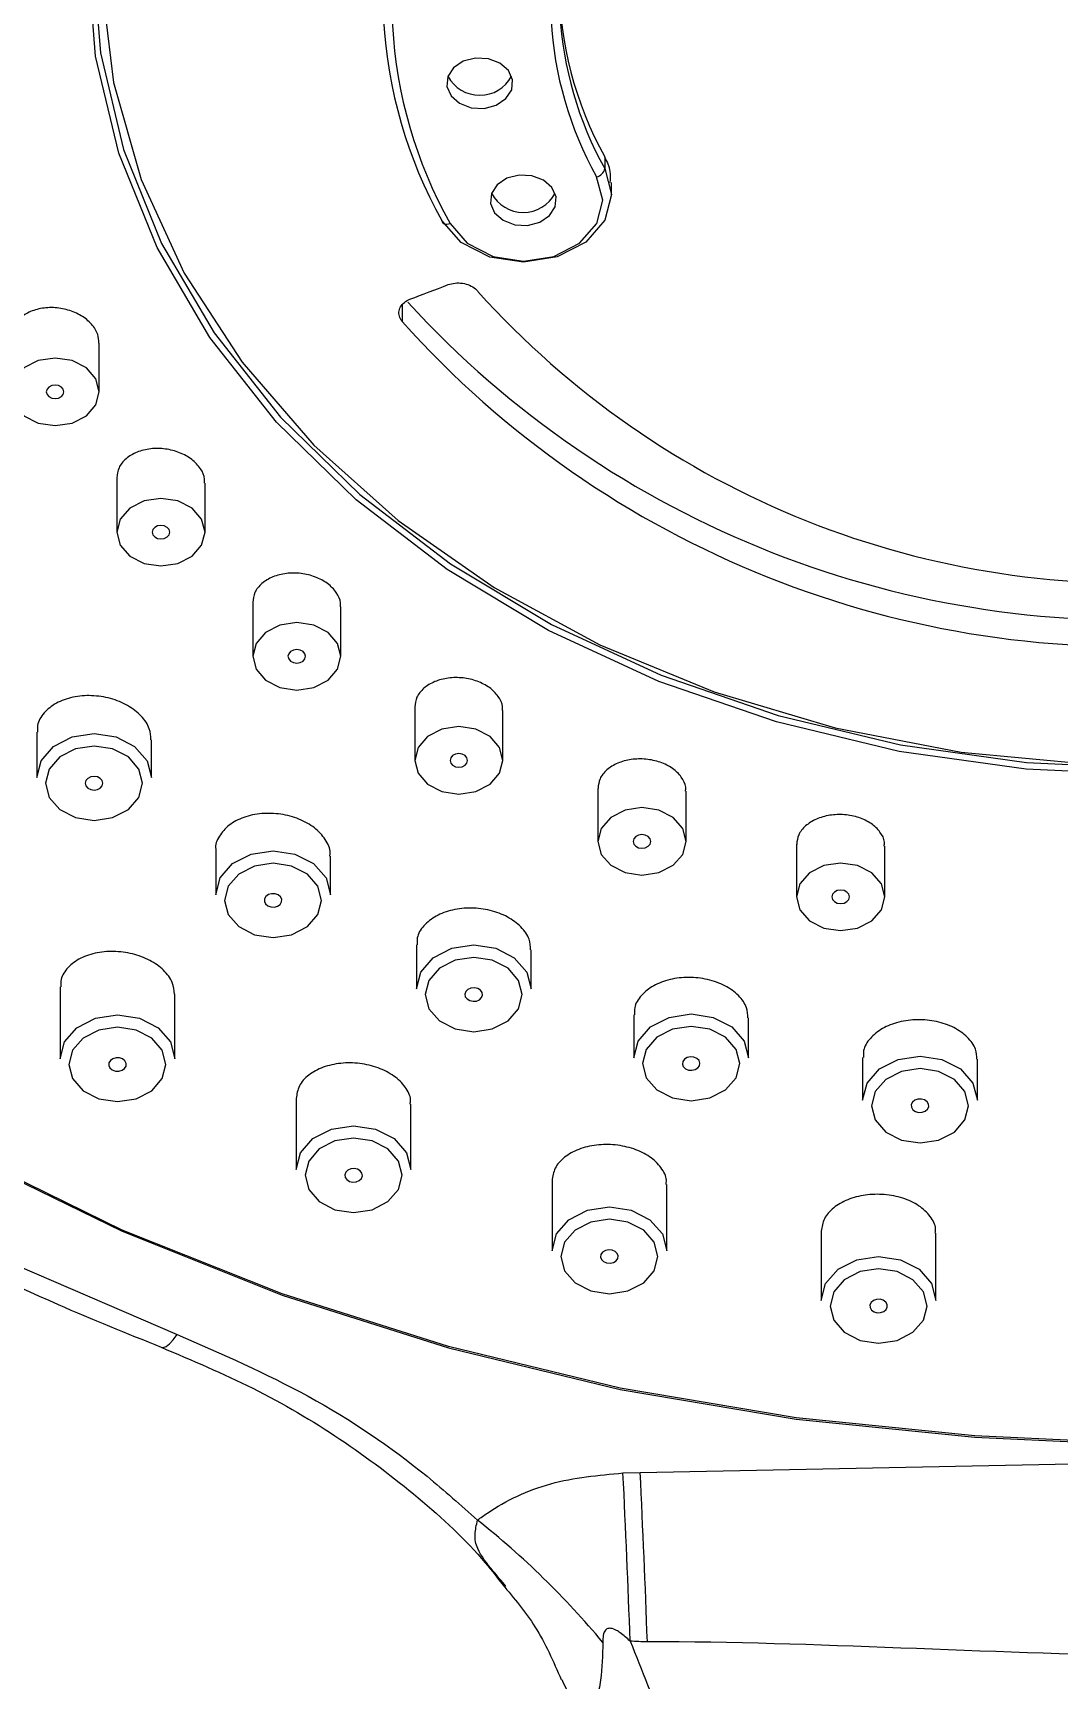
# Model space of a CAD drawing. Extents: x 4885 to 9138, y -729 to 2388.
# Drawn here: x 6215.38 to 6238.64, y 847.86 to 885.19 of the extents above; entities that cross this region are included whole.
import ezdxf

# ---------------------------------------------------------------- set-up
doc = ezdxf.new("R2010")
doc.units = 0
doc.header["$LTSCALE"] = 10
doc.header["$MEASUREMENT"] = 0
doc.layers.get('0').update_dxf_attribs({"linetype": 'CONTINUOUS'})

msp = doc.modelspace()

# ---------------------------------------------------------------- linework, layer by layer
at = {"color": 7, "linetype": 'Continuous', "lineweight": 25}
for p, q in [((6228.34, 882.384), (6228.34, 882.119)), ((6228.494, 881.53), (6228.494, 881.803)), ((6216.881, 877.059), (6216.881, 878.162)), ((6217.278, 875.111), (6217.278, 873.879)), ((6219.278, 873.879), (6219.278, 874.989)), ((6220.359, 872.289), (6220.359, 871.066)), ((6222.359, 871.066), (6222.359, 872.184)), ((6224.032, 869.919), (6224.032, 868.706)), ((6226.032, 868.706), (6226.032, 869.834)), ((6215.463, 869.343), (6215.463, 868.317)), ((6218.063, 868.317), (6218.063, 869.175)), ((6228.183, 868.072), (6228.183, 866.87)), ((6230.183, 866.87), (6230.183, 868.009)), ((6232.687, 866.804), (6232.687, 865.614)), ((6219.52, 866.675), (6219.52, 865.662)), ((6222.12, 865.662), (6222.12, 866.535)), ((6234.687, 865.614), (6234.687, 866.765)), ((6224.069, 864.523), (6224.069, 863.527)), ((6226.669, 863.527), (6226.669, 864.415)), ((6215.993, 863.573), (6215.993, 861.944)), ((6218.593, 861.944), (6218.593, 863.408)), ((6228.998, 862.942), (6228.998, 861.963)), ((6231.598, 861.963), (6231.598, 862.869)), ((6234.186, 861.97), (6234.186, 861.009)), ((6236.786, 861.009), (6236.786, 861.933)), ((6221.345, 861.043), (6221.345, 859.432)), ((6223.945, 859.432), (6223.945, 860.915)), ((6227.144, 859.182), (6227.144, 857.592)), ((6229.744, 857.592), (6229.744, 859.095)), ((6233.248, 858.038), (6233.248, 856.469)), ((6235.848, 856.469), (6235.848, 857.994)), ((6228.753, 852.558), (6229.142, 852.57))]:
    msp.add_line(p, q, dxfattribs=at)
at = {"color": 8, "linetype": 'Continuous', "lineweight": 25}
for p, q in [((6223.746, 879.028), (6223.746, 878.652)), ((6229.142, 852.57), (6239.305, 852.769))]:
    msp.add_line(p, q, dxfattribs=at)
at = {"color": 7, "linetype": 'Continuous', "lineweight": 25, "flags": 128}
for points in [[(6216.73, 886.963), (6216.906, 884.74), (6217.43, 882.55), (6218.294, 880.424), (6219.488, 878.393), (6220.992, 876.487), (6222.785, 874.734), (6224.84, 873.159), (6227.129, 871.786), (6229.617, 870.634), (6232.268, 869.72), (6235.043, 869.057), (6237.903, 868.655), (6240.805, 868.521), (6243.707, 868.655), (6246.566, 869.057), (6249.342, 869.72), (6251.993, 870.634), (6254.481, 871.786), (6256.769, 873.159), (6258.825, 874.734), (6260.618, 876.487), (6262.122, 878.393), (6263.315, 880.424)], [(6262.22, 878.29), (6260.709, 876.375), (6258.908, 874.614), (6256.842, 873.032), (6254.544, 871.652), (6252.044, 870.495), (6249.381, 869.577), (6246.593, 868.911), (6243.72, 868.508), (6240.805, 868.373), (6237.89, 868.508), (6235.017, 868.911), (6232.229, 869.577), (6229.566, 870.495), (6227.066, 871.652), (6224.767, 873.032), (6222.702, 874.614), (6220.901, 876.375), (6219.39, 878.29), (6218.192, 880.33), (6217.323, 882.466), (6216.796, 884.666), (6216.62, 886.9)], [(6216.931, 886.317), (6217.203, 884.073), (6217.832, 881.873), (6218.809, 879.748), (6220.12, 877.732), (6221.744, 875.854), (6223.658, 874.143), (6225.831, 872.625), (6228.231, 871.324), (6230.822, 870.258), (6233.564, 869.444), (6236.416, 868.895), (6239.335, 868.618), (6242.275, 868.618), (6245.194, 868.895), (6248.046, 869.444), (6250.788, 870.258), (6253.379, 871.324), (6255.779, 872.625), (6257.952, 874.143), (6259.865, 875.854), (6261.49, 877.732), (6262.801, 879.748)], [(6226.156, 884.341), (6225.963, 884.51), (6225.701, 884.609), (6225.408, 884.623), (6225.131, 884.551), (6224.911, 884.404), (6224.782, 884.203), (6224.763, 883.979), (6224.857, 883.767), (6225.05, 883.598), (6225.312, 883.499), (6225.604, 883.484), (6225.881, 883.556), (6226.101, 883.704), (6226.231, 883.905), (6226.25, 884.129), (6226.156, 884.341)], [(6228.34, 882.119), (6228.494, 881.533), (6228.343, 880.946), (6227.91, 880.449), (6227.262, 880.116), (6226.497, 879.998), (6225.731, 880.114), (6225.082, 880.445), (6224.647, 880.942)], [(6224.832, 880.872), (6225.223, 880.425), (6225.807, 880.127), (6226.496, 880.023), (6227.185, 880.129), (6227.768, 880.428), (6228.158, 880.876), (6228.294, 881.404), (6228.156, 881.931)], [(6227.143, 881.689), (6226.95, 881.858), (6226.688, 881.957), (6226.396, 881.971), (6226.119, 881.899), (6225.899, 881.752), (6225.769, 881.551), (6225.75, 881.327), (6225.844, 881.115), (6226.037, 880.946), (6226.3, 880.847), (6226.592, 880.832), (6226.869, 880.904), (6227.089, 881.052), (6227.218, 881.253), (6227.237, 881.477), (6227.143, 881.689)], [(6224.647, 880.942), (6224.651, 880.918), (6224.661, 880.897), (6224.678, 880.88), (6224.701, 880.868), (6224.729, 880.861), (6224.761, 880.859), (6224.796, 880.863), (6224.832, 880.872)], [(6215.881, 876.293), (6216.264, 876.352), (6216.589, 876.518), (6216.805, 876.766), (6216.881, 877.059), (6216.805, 877.352), (6216.589, 877.601), (6216.264, 877.767), (6215.881, 877.825), (6215.499, 877.767), (6215.174, 877.601), (6214.958, 877.352), (6214.881, 877.059), (6214.958, 876.766), (6215.174, 876.518), (6215.499, 876.352), (6215.881, 876.293)], [(6215.881, 876.906), (6215.958, 876.918), (6216.023, 876.951), (6216.066, 877.001), (6216.081, 877.059), (6216.066, 877.118), (6216.023, 877.168), (6215.958, 877.201), (6215.881, 877.212), (6215.805, 877.201), (6215.74, 877.168), (6215.697, 877.118), (6215.681, 877.059), (6215.697, 877.001), (6215.74, 876.951), (6215.805, 876.918), (6215.881, 876.906)], [(6218.278, 873.113), (6218.661, 873.171), (6218.985, 873.337), (6219.202, 873.586), (6219.278, 873.879), (6219.202, 874.172), (6218.985, 874.421), (6218.661, 874.587), (6218.278, 874.645), (6217.896, 874.587), (6217.571, 874.421), (6217.354, 874.172), (6217.278, 873.879), (6217.354, 873.586), (6217.571, 873.337), (6217.896, 873.171), (6218.278, 873.113)], [(6218.278, 873.726), (6218.355, 873.738), (6218.42, 873.771), (6218.463, 873.82), (6218.478, 873.879), (6218.463, 873.938), (6218.42, 873.987), (6218.355, 874.021), (6218.278, 874.032), (6218.202, 874.021), (6218.137, 873.987), (6218.093, 873.938), (6218.078, 873.879), (6218.093, 873.82), (6218.137, 873.771), (6218.202, 873.738), (6218.278, 873.726)], [(6221.359, 870.3), (6221.742, 870.358), (6222.067, 870.524), (6222.283, 870.773), (6222.359, 871.066), (6222.283, 871.359), (6222.067, 871.608), (6221.742, 871.774), (6221.359, 871.832), (6220.977, 871.774), (6220.652, 871.608), (6220.436, 871.359), (6220.359, 871.066), (6220.436, 870.773), (6220.652, 870.524), (6220.977, 870.358), (6221.359, 870.3)], [(6221.359, 870.913), (6221.436, 870.925), (6221.501, 870.958), (6221.544, 871.007), (6221.559, 871.066), (6221.544, 871.125), (6221.501, 871.175), (6221.436, 871.208), (6221.359, 871.219), (6221.283, 871.208), (6221.218, 871.175), (6221.175, 871.125), (6221.159, 871.066), (6221.175, 871.007), (6221.218, 870.958), (6221.283, 870.925), (6221.359, 870.913)], [(6225.032, 867.94), (6225.414, 867.998), (6225.739, 868.164), (6225.955, 868.413), (6226.032, 868.706), (6225.955, 868.999), (6225.739, 869.247), (6225.414, 869.413), (6225.032, 869.472), (6224.649, 869.413), (6224.324, 869.247), (6224.108, 868.999), (6224.032, 868.706), (6224.108, 868.413), (6224.324, 868.164), (6224.649, 867.998), (6225.032, 867.94)], [(6215.463, 868.317), (6215.562, 868.698), (6215.844, 869.021), (6216.266, 869.237), (6216.763, 869.312), (6217.261, 869.237), (6217.682, 869.021), (6217.964, 868.698), (6218.063, 868.317)], [(6216.763, 867.345), (6217.184, 867.41), (6217.541, 867.592), (6217.78, 867.866), (6217.863, 868.188), (6217.78, 868.511), (6217.541, 868.784), (6217.184, 868.967), (6216.763, 869.031), (6216.342, 868.967), (6215.985, 868.784), (6215.747, 868.511), (6215.663, 868.188), (6215.747, 867.866), (6215.985, 867.592), (6216.342, 867.41), (6216.763, 867.345)], [(6225.032, 868.553), (6225.108, 868.564), (6225.173, 868.597), (6225.216, 868.647), (6225.232, 868.706), (6225.216, 868.764), (6225.173, 868.814), (6225.108, 868.847), (6225.032, 868.859), (6224.955, 868.847), (6224.89, 868.814), (6224.847, 868.764), (6224.832, 868.706), (6224.847, 868.647), (6224.89, 868.597), (6224.955, 868.564), (6225.032, 868.553)], [(6216.905, 868.296), (6216.84, 868.33), (6216.763, 868.341), (6216.687, 868.33), (6216.622, 868.296), (6216.578, 868.247), (6216.563, 868.188), (6216.578, 868.129), (6216.622, 868.08), (6216.687, 868.047), (6216.763, 868.035), (6216.84, 868.047), (6216.905, 868.08), (6216.948, 868.129), (6216.963, 868.188), (6216.948, 868.247), (6216.905, 868.296)], [(6229.183, 866.104), (6229.566, 866.162), (6229.89, 866.328), (6230.107, 866.577), (6230.183, 866.87), (6230.107, 867.163), (6229.89, 867.411), (6229.566, 867.577), (6229.183, 867.636), (6228.8, 867.577), (6228.476, 867.411), (6228.259, 867.163), (6228.183, 866.87), (6228.259, 866.577), (6228.476, 866.328), (6228.8, 866.162), (6229.183, 866.104)], [(6229.183, 866.717), (6229.259, 866.728), (6229.324, 866.761), (6229.368, 866.811), (6229.383, 866.87), (6229.368, 866.928), (6229.324, 866.978), (6229.259, 867.011), (6229.183, 867.023), (6229.106, 867.011), (6229.041, 866.978), (6228.998, 866.928), (6228.983, 866.87), (6228.998, 866.811), (6229.041, 866.761), (6229.106, 866.728), (6229.183, 866.717)], [(6219.52, 865.662), (6219.619, 866.043), (6219.901, 866.367), (6220.323, 866.582), (6220.82, 866.658), (6221.318, 866.582), (6221.739, 866.367), (6222.021, 866.043), (6222.12, 865.662)], [(6220.82, 864.691), (6221.241, 864.755), (6221.598, 864.938), (6221.836, 865.211), (6221.92, 865.534), (6221.836, 865.856), (6221.598, 866.13), (6221.241, 866.312), (6220.82, 866.376), (6220.399, 866.312), (6220.042, 866.13), (6219.804, 865.856), (6219.72, 865.534), (6219.804, 865.211), (6220.042, 864.938), (6220.399, 864.755), (6220.82, 864.691)], [(6233.687, 864.848), (6234.07, 864.906), (6234.394, 865.072), (6234.611, 865.321), (6234.687, 865.614), (6234.611, 865.907), (6234.394, 866.156), (6234.07, 866.322), (6233.687, 866.38), (6233.305, 866.322), (6232.98, 866.156), (6232.763, 865.907), (6232.687, 865.614), (6232.763, 865.321), (6232.98, 865.072), (6233.305, 864.906), (6233.687, 864.848)], [(6220.938, 865.658), (6220.867, 865.683), (6220.789, 865.685), (6220.716, 865.664), (6220.658, 865.624), (6220.626, 865.57), (6220.623, 865.51), (6220.65, 865.454), (6220.703, 865.41), (6220.773, 865.385), (6220.851, 865.382), (6220.925, 865.403), (6220.982, 865.444), (6221.015, 865.498), (6221.018, 865.558), (6220.991, 865.614), (6220.938, 865.658)], [(6233.687, 865.461), (6233.764, 865.472), (6233.829, 865.506), (6233.872, 865.555), (6233.887, 865.614), (6233.872, 865.672), (6233.829, 865.722), (6233.764, 865.755), (6233.687, 865.767), (6233.611, 865.755), (6233.546, 865.722), (6233.503, 865.672), (6233.487, 865.614), (6233.503, 865.555), (6233.546, 865.506), (6233.611, 865.472), (6233.687, 865.461)], [(6224.069, 863.527), (6224.168, 863.908), (6224.45, 864.231), (6224.872, 864.447), (6225.369, 864.523), (6225.867, 864.447), (6226.288, 864.231), (6226.57, 863.908), (6226.669, 863.527)], [(6225.369, 862.556), (6225.79, 862.62), (6226.147, 862.802), (6226.385, 863.076), (6226.469, 863.398), (6226.385, 863.721), (6226.147, 863.994), (6225.79, 864.177), (6225.369, 864.241), (6224.948, 864.177), (6224.591, 863.994), (6224.353, 863.721), (6224.269, 863.398), (6224.353, 863.076), (6224.591, 862.802), (6224.948, 862.62), (6225.369, 862.556)], [(6225.46, 863.535), (6225.385, 863.551), (6225.307, 863.544), (6225.239, 863.515), (6225.191, 863.468), (6225.17, 863.41), (6225.179, 863.351), (6225.217, 863.299), (6225.278, 863.262), (6225.354, 863.246), (6225.431, 863.253), (6225.499, 863.282), (6225.547, 863.329), (6225.569, 863.386), (6225.559, 863.446), (6225.521, 863.498), (6225.46, 863.535)], [(6215.993, 861.944), (6216.092, 862.325), (6216.374, 862.648), (6216.796, 862.864), (6217.293, 862.94), (6217.791, 862.864), (6218.213, 862.648), (6218.495, 862.325), (6218.593, 861.944)], [(6228.998, 861.963), (6229.097, 862.344), (6229.379, 862.667), (6229.801, 862.883), (6230.298, 862.959), (6230.796, 862.883), (6231.218, 862.667), (6231.499, 862.344), (6231.598, 861.963)], [(6217.293, 860.973), (6217.714, 861.037), (6218.071, 861.219), (6218.31, 861.493), (6218.393, 861.815), (6218.31, 862.138), (6218.071, 862.411), (6217.714, 862.594), (6217.293, 862.658), (6216.873, 862.594), (6216.516, 862.411), (6216.277, 862.138), (6216.193, 861.815), (6216.277, 861.493), (6216.516, 861.219), (6216.873, 861.037), (6217.293, 860.973)], [(6230.298, 860.992), (6230.719, 861.056), (6231.076, 861.238), (6231.315, 861.512), (6231.398, 861.834), (6231.315, 862.157), (6231.076, 862.43), (6230.719, 862.613), (6230.298, 862.677), (6229.877, 862.613), (6229.52, 862.43), (6229.282, 862.157), (6229.198, 861.834), (6229.282, 861.512), (6229.52, 861.238), (6229.877, 861.056), (6230.298, 860.992)], [(6217.411, 861.939), (6217.34, 861.964), (6217.262, 861.967), (6217.189, 861.946), (6217.132, 861.905), (6217.099, 861.851), (6217.096, 861.791), (6217.123, 861.735), (6217.176, 861.691), (6217.247, 861.666), (6217.325, 861.664), (6217.398, 861.685), (6217.455, 861.725), (6217.488, 861.78), (6217.491, 861.839), (6217.464, 861.895), (6217.411, 861.939)], [(6230.36, 861.98), (6230.283, 861.987), (6230.208, 861.971), (6230.146, 861.934), (6230.108, 861.882), (6230.099, 861.822), (6230.12, 861.765), (6230.168, 861.718), (6230.237, 861.689), (6230.314, 861.682), (6230.389, 861.698), (6230.45, 861.735), (6230.489, 861.787), (6230.498, 861.846), (6230.477, 861.904), (6230.428, 861.951), (6230.36, 861.98)], [(6234.186, 861.009), (6234.285, 861.39), (6234.567, 861.713), (6234.989, 861.929), (6235.486, 862.005), (6235.984, 861.929), (6236.405, 861.713), (6236.687, 861.39), (6236.786, 861.009)], [(6235.486, 860.038), (6235.907, 860.102), (6236.264, 860.284), (6236.502, 860.558), (6236.586, 860.88), (6236.502, 861.203), (6236.264, 861.476), (6235.907, 861.659), (6235.486, 861.723), (6235.065, 861.659), (6234.708, 861.476), (6234.47, 861.203), (6234.386, 860.88), (6234.47, 860.558), (6234.708, 860.284), (6235.065, 860.102), (6235.486, 860.038)], [(6235.517, 861.031), (6235.439, 861.029), (6235.369, 861.004), (6235.316, 860.96), (6235.289, 860.904), (6235.292, 860.844), (6235.324, 860.79), (6235.382, 860.75), (6235.455, 860.729), (6235.533, 860.731), (6235.604, 860.756), (6235.657, 860.8), (6235.684, 860.856), (6235.681, 860.916), (6235.648, 860.97), (6235.591, 861.011), (6235.517, 861.031)], [(6221.345, 859.432), (6221.444, 859.813), (6221.726, 860.136), (6222.148, 860.352), (6222.645, 860.427), (6223.143, 860.352), (6223.565, 860.136), (6223.846, 859.813), (6223.945, 859.432)], [(6222.645, 858.46), (6223.066, 858.524), (6223.423, 858.707), (6223.662, 858.981), (6223.745, 859.303), (6223.662, 859.625), (6223.423, 859.899), (6223.066, 860.081), (6222.645, 860.146), (6222.224, 860.081), (6221.867, 859.899), (6221.629, 859.625), (6221.545, 859.303), (6221.629, 858.981), (6221.867, 858.707), (6222.224, 858.524), (6222.645, 858.46)], [(6213.958, 859.715), (6217.402, 858.034), (6221.024, 856.59), (6224.796, 855.393), (6228.69, 854.452), (6232.677, 853.775), (6236.725, 853.367), (6239.305, 853.249)], [(6239.305, 853.278), (6236.726, 853.396), (6232.678, 853.804), (6228.691, 854.481), (6224.797, 855.421), (6221.025, 856.618), (6217.404, 858.062), (6213.96, 859.743)], [(6222.736, 859.439), (6222.661, 859.456), (6222.583, 859.449), (6222.515, 859.42), (6222.467, 859.373), (6222.446, 859.315), (6222.455, 859.256), (6222.493, 859.204), (6222.554, 859.166), (6222.63, 859.15), (6222.707, 859.157), (6222.775, 859.186), (6222.823, 859.233), (6222.845, 859.291), (6222.835, 859.35), (6222.797, 859.402), (6222.736, 859.439)], [(6227.144, 857.592), (6227.243, 857.973), (6227.525, 858.296), (6227.947, 858.512), (6228.444, 858.587), (6228.942, 858.512), (6229.363, 858.296), (6229.645, 857.973), (6229.744, 857.592)], [(6228.444, 856.62), (6228.865, 856.684), (6229.222, 856.867), (6229.46, 857.14), (6229.544, 857.463), (6229.46, 857.785), (6229.222, 858.059), (6228.865, 858.241), (6228.444, 858.306), (6228.023, 858.241), (6227.666, 858.059), (6227.428, 857.785), (6227.344, 857.463), (6227.428, 857.14), (6227.666, 856.867), (6228.023, 856.684), (6228.444, 856.62)], [(6228.506, 857.609), (6228.429, 857.616), (6228.353, 857.599), (6228.292, 857.562), (6228.254, 857.51), (6228.245, 857.451), (6228.266, 857.393), (6228.314, 857.346), (6228.382, 857.317), (6228.46, 857.31), (6228.535, 857.326), (6228.596, 857.363), (6228.634, 857.416), (6228.644, 857.475), (6228.622, 857.532), (6228.574, 857.579), (6228.506, 857.609)], [(6233.248, 856.469), (6233.346, 856.85), (6233.628, 857.173), (6234.05, 857.389), (6234.548, 857.465), (6235.045, 857.389), (6235.467, 857.173), (6235.749, 856.85), (6235.848, 856.469)], [(6215.022, 857.256), (6218.646, 855.698)], [(6234.548, 855.498), (6234.968, 855.562), (6235.325, 855.745), (6235.564, 856.018), (6235.648, 856.34), (6235.564, 856.663), (6235.325, 856.936), (6234.968, 857.119), (6234.548, 857.183), (6234.127, 857.119), (6233.77, 856.936), (6233.531, 856.663), (6233.448, 856.34), (6233.531, 856.018), (6233.77, 855.745), (6234.127, 855.562), (6234.548, 855.498)], [(6234.579, 856.492), (6234.501, 856.489), (6234.43, 856.464), (6234.377, 856.421), (6234.35, 856.364), (6234.353, 856.305), (6234.386, 856.25), (6234.443, 856.21), (6234.516, 856.189), (6234.594, 856.192), (6234.665, 856.217), (6234.718, 856.26), (6234.745, 856.317), (6234.742, 856.376), (6234.709, 856.431), (6234.652, 856.471), (6234.579, 856.492)]]:
    msp.add_lwpolyline(points, dxfattribs=at)
at = {"color": 8, "linetype": 'Continuous', "lineweight": 25, "flags": 128}
msp.add_lwpolyline([(6218.284, 855.408), (6218.326, 855.403), (6218.394, 855.426), (6218.473, 855.485), (6218.557, 855.577), (6218.646, 855.698)], dxfattribs=at)
at = {"color": 7, "linetype": 'Continuous', "lineweight": 25}
for centre, radius, start, end in [((6233.851, 886.081), 10.542, 157.3473, 209.1768), ((6233.931, 885.953), 10.421, 157.3474, 209.1767), ((6235.441, 886.083), 8.132, 157.3474, 209.1767), ((6235.361, 885.955), 8.253, 157.3476, 209.1765), ((6235.576, 886.391), 8.271, 180.2441, 208.9774), ((6225.506, 884.593), 0.814, 207.7362, 332.2638), ((6228.101, 882.17), 0.245, 282.8843, 347.9579), ((6226.494, 881.941), 0.814, 207.7387, 332.2613), ((6100.198, 1203.361), 347.011, 290.88811, 291.04129), ((6240.294, 892.65), 19.931, 221.9281, 274.5899), ((6240.248, 894.084), 22.201, 222.48, 274.6217), ((6240.238, 893.427), 22.142, 221.8582, 274.6596), ((5951.431, 838.906), 277.658, 2.0309, 2.81827), ((5951.509, 838.894), 277.97, 2.02773, 2.81996), ((6213.502, 836.378), 19.265, 39.8327, 51.6558)]:
    msp.add_arc(centre, radius, start, end, dxfattribs=at)
for points, knots in [([(6228.465, 881.803), (6228.472, 881.888), (6228.488, 882.085), (6228.394, 882.275), (6228.34, 882.384)], [0, 0, 0, 0, 0.427145, 1, 1, 1, 1]), ([(6224.789, 879.488), (6224.841, 879.503), (6224.944, 879.533), (6225.117, 879.526), (6225.279, 879.479), (6225.397, 879.408), (6225.447, 879.353), (6225.465, 879.333)], [0, 0, 0, 0, 0.2189508, 0.4382071, 0.6571635, 0.8754635, 1, 1, 1, 1]), ([(6223.746, 878.652), (6223.733, 878.671), (6223.692, 878.728), (6223.664, 878.834), (6223.686, 878.958), (6223.763, 879.067), (6223.854, 879.128), (6223.912, 879.152), (6223.923, 879.156)], [0, 0, 0, 0, 0.109387, 0.319574, 0.529931, 0.740871, 0.952534, 1, 1, 1, 1]), ([(6216.872, 878.162), (6216.869, 878.229), (6216.861, 878.378), (6216.717, 878.6), (6216.482, 878.794), (6216.177, 878.926), (6215.839, 878.981), (6215.504, 878.951), (6215.21, 878.839), (6214.997, 878.657), (6214.885, 878.465), (6214.893, 878.339), (6214.896, 878.296)], [0, 0, 0, 0, 0.085827, 0.192392, 0.298716, 0.40526, 0.512381, 0.620199, 0.728521, 0.836947, 0.945001, 1, 1, 1, 1]), ([(6219.265, 874.99), (6219.268, 875.019), (6219.281, 875.129), (6219.186, 875.322), (6218.991, 875.534), (6218.71, 875.691), (6218.382, 875.776), (6218.042, 875.781), (6217.727, 875.703), (6217.475, 875.551), (6217.308, 875.346), (6217.29, 875.187), (6217.281, 875.11)], [0, 0, 0, 0, 0.039503, 0.146645, 0.253201, 0.359534, 0.466106, 0.573273, 0.681131, 0.789485, 0.897904, 1, 1, 1, 1]), ([(6222.346, 872.185), (6222.35, 872.215), (6222.362, 872.324), (6222.266, 872.515), (6222.069, 872.722), (6221.787, 872.874), (6221.459, 872.955), (6221.12, 872.956), (6220.805, 872.876), (6220.555, 872.724), (6220.389, 872.52), (6220.371, 872.364), (6220.363, 872.289)], [0, 0, 0, 0, 0.040387, 0.1478873, 0.2546945, 0.3610821, 0.4674792, 0.5743145, 0.6818308, 0.7899689, 0.8984085, 1, 1, 1, 1]), ([(6196.144, 872.543), (6196.349, 872.211), (6197.125, 870.955), (6198.761, 868.893), (6201.036, 866.378), (6203.582, 864.018), (6206.359, 861.82), (6209.355, 859.798), (6212.552, 857.97), (6215.545, 856.514), (6217.502, 855.724), (6218.284, 855.408)], [0, 0, 0, 0, 0.044754, 0.169087, 0.293536, 0.418086, 0.542718, 0.667413, 0.792154, 0.916927, 1, 1, 1, 1]), ([(6226.018, 869.835), (6226.021, 869.864), (6226.034, 869.973), (6225.937, 870.161), (6225.739, 870.364), (6225.456, 870.511), (6225.128, 870.587), (6224.788, 870.584), (6224.475, 870.502), (6224.225, 870.349), (6224.061, 870.147), (6224.043, 869.993), (6224.035, 869.918)], [0, 0, 0, 0, 0.040964, 0.148814, 0.255958, 0.362519, 0.46885, 0.575416, 0.682572, 0.790419, 0.898765, 1, 1, 1, 1]), ([(6218.052, 869.174), (6218.047, 869.258), (6218.036, 869.444), (6217.846, 869.72), (6217.538, 869.961), (6217.142, 870.123), (6216.704, 870.19), (6216.272, 870.153), (6215.891, 870.016), (6215.614, 869.791), (6215.468, 869.553), (6215.479, 869.395), (6215.482, 869.343)], [0, 0, 0, 0, 0.087142, 0.194217, 0.300368, 0.406138, 0.512224, 0.619183, 0.727204, 0.836017, 0.945006, 1, 1, 1, 1]), ([(6230.169, 868.01), (6230.173, 868.04), (6230.185, 868.148), (6230.088, 868.334), (6229.889, 868.532), (6229.604, 868.675), (6229.275, 868.746), (6228.936, 868.739), (6228.624, 868.653), (6228.376, 868.499), (6228.212, 868.297), (6228.195, 868.145), (6228.187, 868.071)], [0, 0, 0, 0, 0.041362, 0.14951, 0.257023, 0.363855, 0.470245, 0.576636, 0.683459, 0.790954, 0.899093, 1, 1, 1, 1]), ([(6222.106, 866.536), (6222.11, 866.562), (6222.131, 866.687), (6222.019, 866.919), (6221.778, 867.187), (6221.419, 867.389), (6220.999, 867.502), (6220.558, 867.516), (6220.146, 867.429), (6219.803, 867.249), (6219.59, 866.994), (6219.498, 866.788), (6219.523, 866.681), (6219.524, 866.675)], [0, 0, 0, 0, 0.028086, 0.136261, 0.243381, 0.349557, 0.455348, 0.561449, 0.668421, 0.776459, 0.885295, 0.994307, 1, 1, 1, 1]), ([(6234.674, 866.766), (6234.677, 866.796), (6234.69, 866.904), (6234.592, 867.088), (6234.392, 867.283), (6234.106, 867.421), (6233.776, 867.487), (6233.437, 867.475), (6233.126, 867.385), (6232.879, 867.229), (6232.716, 867.027), (6232.699, 866.876), (6232.691, 866.803)], [0, 0, 0, 0, 0.041755, 0.150107, 0.257973, 0.365135, 0.471704, 0.578037, 0.684592, 0.79174, 0.899575, 1, 1, 1, 1]), ([(6226.656, 864.414), (6226.653, 864.494), (6226.644, 864.674), (6226.456, 864.94), (6226.147, 865.17), (6225.749, 865.321), (6225.312, 865.376), (6224.881, 865.331), (6224.501, 865.191), (6224.224, 864.967), (6224.076, 864.732), (6224.085, 864.577), (6224.088, 864.523)], [0, 0, 0, 0, 0.085309, 0.193399, 0.300419, 0.406526, 0.51229, 0.618408, 0.725424, 0.833496, 0.942335, 1, 1, 1, 1]), ([(6218.585, 863.407), (6218.577, 863.496), (6218.561, 863.684), (6218.356, 863.957), (6218.039, 864.185), (6217.638, 864.335), (6217.202, 864.392), (6216.774, 864.35), (6216.399, 864.212), (6216.131, 863.99), (6215.994, 863.763), (6216.008, 863.617), (6216.012, 863.573)], [0, 0, 0, 0, 0.095335, 0.2029, 0.309022, 0.414267, 0.519576, 0.625838, 0.733539, 0.84257, 0.952221, 1, 1, 1, 1]), ([(6231.585, 862.868), (6231.582, 862.946), (6231.574, 863.124), (6231.387, 863.384), (6231.078, 863.61), (6230.679, 863.755), (6230.241, 863.804), (6229.81, 863.754), (6229.431, 863.61), (6229.154, 863.386), (6229.005, 863.15), (6229.014, 862.996), (6229.017, 862.942)], [0, 0, 0, 0, 0.08437, 0.192892, 0.300419, 0.406907, 0.512747, 0.618614, 0.725157, 0.832746, 0.941283, 1, 1, 1, 1]), ([(6236.773, 861.932), (6236.77, 862.008), (6236.762, 862.185), (6236.576, 862.442), (6236.267, 862.663), (6235.867, 862.802), (6235.428, 862.845), (6234.997, 862.788), (6234.619, 862.64), (6234.342, 862.413), (6234.194, 862.177), (6234.202, 862.024), (6234.205, 861.969)], [0, 0, 0, 0, 0.083731, 0.192558, 0.300587, 0.407535, 0.513602, 0.619368, 0.725529, 0.832611, 0.940747, 1, 1, 1, 1]), ([(6223.929, 860.916), (6223.933, 860.948), (6223.952, 861.077), (6223.831, 861.308), (6223.577, 861.563), (6223.211, 861.751), (6222.788, 861.852), (6222.35, 861.856), (6221.943, 861.764), (6221.613, 861.584), (6221.388, 861.335), (6221.36, 861.14), (6221.346, 861.043)], [0, 0, 0, 0, 0.035863, 0.144827, 0.252416, 0.358546, 0.463798, 0.569109, 0.67537, 0.78307, 0.892093, 1, 1, 1, 1]), ([(6229.728, 859.096), (6229.732, 859.127), (6229.751, 859.256), (6229.629, 859.483), (6229.375, 859.733), (6229.007, 859.913), (6228.582, 860.006), (6228.144, 860.003), (6227.738, 859.904), (6227.411, 859.721), (6227.187, 859.471), (6227.159, 859.278), (6227.145, 859.182)], [0, 0, 0, 0, 0.035664, 0.145066, 0.253335, 0.360101, 0.465656, 0.570819, 0.676551, 0.78357, 0.892041, 1, 1, 1, 1]), ([(6235.831, 857.995), (6235.835, 858.027), (6235.854, 858.155), (6235.732, 858.379), (6235.476, 858.624), (6235.106, 858.797), (6234.679, 858.881), (6234.24, 858.869), (6233.835, 858.763), (6233.51, 858.575), (6233.289, 858.324), (6233.262, 858.133), (6233.249, 858.038)], [0, 0, 0, 0, 0.036117, 0.145749, 0.254619, 0.362075, 0.468101, 0.573322, 0.678687, 0.785058, 0.892891, 1, 1, 1, 1]), ([(6218.646, 855.698), (6219.657, 855.256), (6221.71, 854.359), (6223.927, 852.855), (6225.079, 851.823), (6225.454, 851.488)], [0, 0, 0, 0, 0.396099, 0.80368, 1, 1, 1, 1]), ([(6218.281, 855.406), (6218.985, 855.109), (6220.418, 854.505), (6222.374, 853.35), (6224.133, 852.019), (6225.372, 850.877), (6225.929, 850.153), (6226.072, 849.967)], [0, 0, 0, 0, 0.224473, 0.456383, 0.688764, 0.919946, 1, 1, 1, 1]), ([(6225.454, 851.488), (6225.529, 851.542), (6226.009, 851.89), (6227.08, 852.402), (6228.196, 852.506), (6228.753, 852.558)], [0, 0, 0, 0, 0.0847334, 0.5433086, 1, 1, 1, 1]), ([(6226.023, 850.027), (6226.284, 849.717), (6226.834, 849.063), (6227.173, 848.284), (6227.352, 847.874)], [0, 0, 0, 0, 0.473264, 1, 1, 1, 1]), ([(6228.915, 848.746), (6228.843, 848.813), (6228.745, 848.902), (6228.596, 848.997), (6228.507, 849.036), (6228.431, 849.038), (6228.388, 849.024), (6228.351, 848.993), (6228.31, 848.919), (6228.297, 848.821), (6228.296, 848.744), (6228.296, 848.718)], [0, 0, 0, 0, 0.301742, 0.405696, 0.542067, 0.589337, 0.636997, 0.679332, 0.746206, 0.914502, 1, 1, 1, 1]), ([(6228.915, 848.746), (6229.182, 848.085), (6230.01, 846.041), (6230.889, 842.368), (6230.975, 839.343), (6231.018, 837.809)], [0, 0, 0, 0, 0.19057, 0.589494, 1, 1, 1, 1]), ([(6229.305, 848.73), (6229.305, 848.73), (6229.175, 848.73), (6229.045, 848.738), (6228.915, 848.746)], [0, 0, 0, 0, 0.0001526, 1, 1, 1, 1]), ([(6252.142, 848.723), (6248.359, 848.547), (6240.746, 848.193), (6233.136, 848.73), (6229.305, 848.73), (6229.305, 848.73)], [0, 0, 0, 0, 0.496917, 0.999997, 1, 1, 1, 1])]:
    msp.add_open_spline(points, degree=3, knots=knots, dxfattribs=at)
at = {"color": 8, "linetype": 'Continuous', "lineweight": 25}
for points, knots in [([(6226.101, 849.987), (6226.003, 850.103), (6225.758, 850.395), (6225.452, 850.776), (6225.376, 851.127), (6225.43, 851.377), (6225.454, 851.488)], [0, 0, 0, 0, 0.240811, 0.604853, 0.823975, 1, 1, 1, 1]), ([(6228.296, 848.718), (6228.289, 848.426), (6228.28, 847.977), (6228.177, 847.486), (6228.076, 847.247), (6227.975, 847.143), (6227.877, 847.127), (6227.764, 847.188), (6227.579, 847.41), (6227.46, 847.678), (6227.376, 847.867)], [0, 0, 0, 0, 0.283641, 0.435321, 0.53795, 0.60462, 0.6612, 0.717776, 0.800592, 1, 1, 1, 1])]:
    msp.add_open_spline(points, degree=3, knots=knots, dxfattribs=at)

doc.saveas('drawing.dxf')
